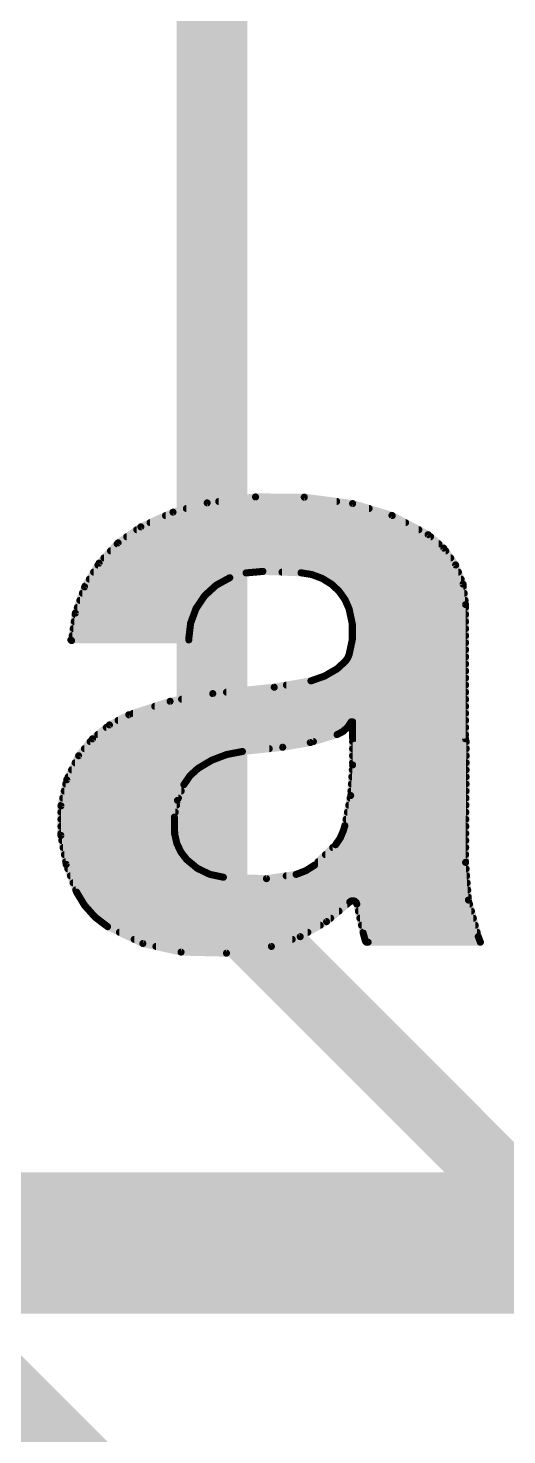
# Model space of a CAD drawing. Extents: x -15.6 to 82.7, y -6.5 to 54.7.
# Drawn here: x 29.82 to 31.54, y 42.49 to 47.55 of the extents above; entities that cross this region are included whole.
import ezdxf

# ---------------------------------------------------------------- set-up
doc = ezdxf.new("R2010")
doc.units = 0
for name, color, linetype in [('1', 12, 'CONTINUOUS'), ('16', 132, 'CONTINUOUS'), ('21', 41, 'CONTINUOUS'), ('22', 40, 'CONTINUOUS')]:
    doc.layers.add(name, color=color, linetype=linetype)

msp = doc.modelspace()

# ---------------------------------------------------------------- linework, layer by layer
at = {"layer": '1', "const_width": 0.254}
for points in [[(30.48, 44.45), (30.48, 50.8)], [(31.75, 40.64), (27.94, 44.45)], [(31.75, 43.18), (30.48, 44.45)]]:
    msp.add_lwpolyline(points, dxfattribs=at)
at = {"layer": '1', "const_width": 0.127}
for points in [[(30.5249, 44.4949, 1), (30.4351, 44.4051)], [(30.4165, 44.45, 1), (30.5435, 44.45)]]:
    msp.add_lwpolyline(points, format="xyb", dxfattribs=at)
at = {"layer": '16', "const_width": 0.254}
msp.add_lwpolyline([(62.23, 43.18), (12.7, 43.18)], dxfattribs=at)
at = {"layer": '21'}
for points, const_width in [([(30.4622, 45.8419), (30.3393, 45.8085)], 0.0254), ([(30.3876, 45.8216), (31.0447, 45.8216)], 0.0254), ([(30.6363, 45.8632), (30.4622, 45.8419)], 0.0254), ([(30.5038, 45.847), (30.928, 45.847)], 0.0254), ([(30.8116, 45.8624), (30.6363, 45.8632)], 0.0254), ([(30.9855, 45.8394), (30.8116, 45.8624)], 0.0254), ([(31.1269, 45.7969), (30.9855, 45.8394)], 0.0254), ([(30.3393, 45.8085), (30.2235, 45.7556)], 0.0254), ([(30.2568, 45.7708), (31.176, 45.7708)], 0.0254), ([(30.3124, 45.7962), (31.1282, 45.7962)], 0.0254), ([(31.2572, 45.7276), (31.1269, 45.7969)], 0.0254), ([(30.2235, 45.7556), (30.1417, 45.6981)], 0.0254), ([(30.1728, 45.72), (31.266, 45.72)], 0.0254), ([(30.209, 45.7454), (31.2237, 45.7454)], 0.0254), ([(31.3134, 45.6793), (31.2572, 45.7276)], 0.0254), ([(30.1417, 45.6981), (30.0734, 45.6252)], 0.0254), ([(30.1146, 45.6692), (31.3205, 45.6692)], 0.0254), ([(30.1384, 45.6946), (31.2956, 45.6946)], 0.0254), ([(31.3561, 45.6188), (31.3134, 45.6793)], 0.0254), ([(30.0734, 45.6252), (30.0214, 45.5398)], 0.0254), ([(30.0693, 45.6184), (31.3563, 45.6184)], 0.0254), ([(30.0909, 45.6438), (31.3384, 45.6438)], 0.0254), ([(31.3828, 45.5497), (31.3561, 45.6188)], 0.0254), ([(30.0384, 45.5676), (30.5342, 45.5676)], 0.0254), ([(30.0538, 45.593), (30.6355, 45.593)], 0.0254), ([(30.4946, 45.5458), (30.5435, 45.5727)], 0.0254), ([(30.5435, 45.5727), (30.6021, 45.59)], 0.0254), ([(30.6021, 45.59), (30.6629, 45.5955)], 0.0254), ([(30.6629, 45.5955), (30.8, 45.5905)], 0.0254), ([(30.7315, 45.593), (31.3661, 45.593)], 0.0254), ([(30.8, 45.5905), (30.8388, 45.5841)], 0.0254), ([(30.8388, 45.5841), (30.8757, 45.5704)], 0.0254), ([(30.8757, 45.5704), (30.9093, 45.5498)], 0.0254), ([(30.8802, 45.5676), (31.3759, 45.5676)], 0.0254), ([(30.0214, 45.5398), (29.988, 45.4456)], 0.0254), ([(30.0133, 45.5168), (30.4628, 45.5168)], 0.0254), ([(30.0229, 45.5422), (30.4906, 45.5422)], 0.0254), ([(30.4534, 45.5082), (30.4946, 45.5458)], 0.0254), ([(30.9093, 45.5498), (30.9364, 45.5247)], 0.0254), ([(30.9175, 45.5422), (31.3837, 45.5422)], 0.0254), ([(30.9364, 45.5247), (30.9578, 45.4947)], 0.0254), ([(30.942, 45.5168), (31.3869, 45.5168)], 0.0254), ([(31.3919, 45.4762), (31.3828, 45.5497)], 0.0254), ([(29.9952, 45.466), (30.425, 45.466)], 0.0254), ([(30.0043, 45.4914), (30.4421, 45.4914)], 0.0254), ([(30.4222, 45.4619), (30.4534, 45.5082)], 0.0254), ([(30.9578, 45.4947), (30.9728, 45.4609)], 0.0254), ([(30.9593, 45.4914), (31.39, 45.4914)], 0.0254), ([(30.9705, 45.466), (31.3919, 45.466)], 0.0254), ([(31.3919, 44.9936), (31.3919, 45.4762)], 0.0254), ([(29.988, 45.4456), (29.9745, 45.3466)], 0.0254), ([(29.9873, 45.4406), (30.4143, 45.4406)], 0.0254), ([(30.4028, 45.4096), (30.4222, 45.4619)], 0.0254), ([(30.9728, 45.4609), (30.9845, 45.4063)], 0.0254), ([(30.9771, 45.4406), (31.3919, 45.4406)], 0.0254), ([(29.9804, 45.3898), (30.4004, 45.3898)], 0.0254), ([(29.9839, 45.4152), (30.4049, 45.4152)], 0.0254), ([(30.3962, 45.3542), (30.4028, 45.4096)], 0.0254), ([(30.9826, 45.4152), (31.3919, 45.4152)], 0.0254), ([(30.9845, 45.4063), (30.9845, 45.3504)], 0.0254), ([(30.9845, 45.3898), (31.3919, 45.3898)], 0.0254), ([(29.972, 45.3492), (30.3962, 45.3492)], 0.0254), ([(29.9745, 45.3466), (29.972, 45.3492)], 0.0254), ([(29.9769, 45.3644), (30.3974, 45.3644)], 0.0254), ([(30.3962, 45.3492), (30.3962, 45.3542)], 0.0254), ([(30.9845, 45.3504), (30.9728, 45.2958)], 0.0254), ([(30.982, 45.339), (31.3919, 45.339)], 0.0254), ([(30.9845, 45.3644), (31.3919, 45.3644)], 0.0254), ([(30.9601, 45.273), (30.9296, 45.245)], 0.0254), ([(30.9675, 45.2838), (30.9601, 45.273)], 0.0254), ([(30.9728, 45.2958), (30.9675, 45.2838)], 0.0254), ([(30.9695, 45.2882), (31.3919, 45.2882)], 0.0254), ([(30.9766, 45.3136), (31.3919, 45.3136)], 0.0254), ([(30.8846, 45.2191), (30.8356, 45.2018)], 0.0254), ([(30.9296, 45.245), (30.8846, 45.2191)], 0.0254), ([(30.9164, 45.2374), (31.3919, 45.2374)], 0.0254), ([(30.949, 45.2628), (31.3919, 45.2628)], 0.0254), ([(30.7035, 45.179), (30.4825, 45.1561)], 0.0254), ([(30.8356, 45.2018), (30.7035, 45.179)], 0.0254), ([(30.7475, 45.1866), (31.3919, 45.1866)], 0.0254), ([(30.8646, 45.212), (31.3919, 45.212)], 0.0254), ([(30.3288, 45.1283), (30.1803, 45.0799)], 0.0254), ([(30.4825, 45.1561), (30.3288, 45.1283)], 0.0254), ([(30.3703, 45.1358), (31.3919, 45.1358)], 0.0254), ([(30.5317, 45.1612), (31.3919, 45.1612)], 0.0254), ([(30.1803, 45.0799), (30.1106, 45.0433)], 0.0254), ([(30.1959, 45.085), (31.3919, 45.085)], 0.0254), ([(30.2739, 45.1104), (31.3919, 45.1104)], 0.0254), ([(30.1106, 45.0433), (30.0497, 44.9935)], 0.0254), ([(30.0995, 45.0342), (30.9666, 45.0342)], 0.0254), ([(30.1417, 45.0596), (31.3919, 45.0596)], 0.0254), ([(30.9296, 45.0088), (30.9503, 45.0195)], 0.0254), ([(30.9503, 45.0195), (30.9676, 45.0351)], 0.0254), ([(30.9676, 45.0351), (30.9804, 45.0545)], 0.0254), ([(30.9804, 45.0545), (30.9855, 45.0545)], 0.0254), ([(30.9855, 45.0545), (30.9855, 44.9936)], 0.0254), ([(30.9855, 45.0342), (31.3919, 45.0342)], 0.0254), ([(30.0497, 44.9935), (29.9999, 44.9326)], 0.0254), ([(30.0414, 44.9834), (30.8444, 44.9834)], 0.0254), ([(30.0684, 45.0088), (30.9296, 45.0088)], 0.0254), ([(30.5892, 44.9478), (30.734, 44.9631)], 0.0254), ([(30.734, 44.9631), (30.8332, 44.98)], 0.0254), ([(30.8332, 44.98), (30.9296, 45.0088)], 0.0254), ([(30.9855, 45.0088), (31.3919, 45.0088)], 0.0254), ([(30.9855, 44.9936), (31.3919, 44.9936)], 0.0254), ([(31.3944, 44.9834), (30.9855, 44.9834)], 0.0254), ([(30.9855, 44.9834), (30.9855, 44.8996)], 0.0254), ([(31.3919, 44.5491), (31.3944, 44.9834)], 0.0254), ([(29.9999, 44.9326), (29.957, 44.8464)], 0.0254), ([(29.9999, 44.9326), (30.5211, 44.9326)], 0.0254), ([(30.0207, 44.958), (30.6857, 44.958)], 0.0254), ([(30.4292, 44.8869), (30.4787, 44.9165)], 0.0254), ([(30.4787, 44.9165), (30.5326, 44.937)], 0.0254), ([(30.5326, 44.937), (30.5892, 44.9478)], 0.0254), ([(30.9855, 44.958), (31.3943, 44.958)], 0.0254), ([(30.9855, 44.9326), (31.3941, 44.9326)], 0.0254), ([(29.9746, 44.8818), (30.4236, 44.8818)], 0.0254), ([(29.9873, 44.9072), (30.4632, 44.9072)], 0.0254), ([(30.3784, 44.8285), (30.4004, 44.8606)], 0.0254), ([(30.4004, 44.8606), (30.4292, 44.8869)], 0.0254), ([(30.9855, 44.8996), (30.9785, 44.7895)], 0.0254), ([(30.9844, 44.8818), (31.3938, 44.8818)], 0.0254), ([(30.9855, 44.9072), (31.394, 44.9072)], 0.0254), ([(29.957, 44.8464), (29.9364, 44.7523)], 0.0254), ([(29.9536, 44.831), (30.3801, 44.831)], 0.0254), ([(29.962, 44.8564), (30.3975, 44.8564)], 0.0254), ([(30.3554, 44.7719), (30.3784, 44.8285)], 0.0254), ([(30.9811, 44.831), (31.3935, 44.831)], 0.0254), ([(30.9827, 44.8564), (31.3937, 44.8564)], 0.0254), ([(29.9425, 44.7802), (30.3588, 44.7802)], 0.0254), ([(29.9481, 44.8056), (30.3691, 44.8056)], 0.0254), ([(30.3443, 44.7118), (30.3554, 44.7719)], 0.0254), ([(30.9785, 44.7895), (30.9575, 44.6811)], 0.0254), ([(30.9767, 44.7802), (31.3932, 44.7802)], 0.0254), ([(30.9795, 44.8056), (31.3934, 44.8056)], 0.0254), ([(29.9364, 44.7523), (29.9362, 44.6462)], 0.0254), ([(29.9363, 44.7294), (30.3475, 44.7294)], 0.0254), ([(29.937, 44.7548), (30.3522, 44.7548)], 0.0254), ([(30.3454, 44.6507), (30.3443, 44.7118)], 0.0254), ([(30.9668, 44.7294), (31.3929, 44.7294)], 0.0254), ([(30.9718, 44.7548), (31.3931, 44.7548)], 0.0254), ([(29.9362, 44.6786), (30.3449, 44.6786)], 0.0254), ([(29.9363, 44.704), (30.3444, 44.704)], 0.0254), ([(30.9524, 44.6634), (30.9409, 44.6366)], 0.0254), ([(30.9575, 44.6811), (30.9524, 44.6634)], 0.0254), ([(30.9568, 44.6786), (31.3926, 44.6786)], 0.0254), ([(30.9619, 44.704), (31.3928, 44.704)], 0.0254), ([(29.9362, 44.6532), (30.3454, 44.6532)], 0.0254), ([(29.9362, 44.6462), (29.955, 44.5417)], 0.0254), ([(29.9395, 44.6278), (30.3507, 44.6278)], 0.0254), ([(30.3531, 44.6173), (30.3454, 44.6507)], 0.0254), ([(30.3677, 44.5864), (30.3531, 44.6173)], 0.0254), ([(30.9245, 44.6126), (30.8483, 44.5389)], 0.0254), ([(30.9409, 44.6366), (30.9245, 44.6126)], 0.0254), ([(30.9349, 44.6278), (31.3924, 44.6278)], 0.0254), ([(30.948, 44.6532), (31.3925, 44.6532)], 0.0254), ([(29.944, 44.6024), (30.3602, 44.6024)], 0.0254), ([(29.9486, 44.577), (30.3749, 44.577)], 0.0254), ([(30.3886, 44.5592), (30.3677, 44.5864)], 0.0254), ([(30.427, 44.5276), (30.3886, 44.5592)], 0.0254), ([(30.8877, 44.577), (31.3921, 44.577)], 0.0254), ([(30.914, 44.6024), (31.3922, 44.6024)], 0.0254), ([(29.9532, 44.5516), (30.3978, 44.5516)], 0.0254), ([(29.955, 44.5417), (29.9923, 44.4424)], 0.0254), ([(29.9608, 44.5262), (30.4299, 44.5262)], 0.0254), ([(30.4719, 44.506), (30.427, 44.5276)], 0.0254), ([(30.5206, 44.4957), (30.4719, 44.506)], 0.0254), ([(30.7823, 44.5059), (30.6756, 44.4906)], 0.0254), ([(30.817, 44.5191), (30.7823, 44.5059)], 0.0254), ([(30.8483, 44.5389), (30.817, 44.5191)], 0.0254), ([(30.8282, 44.5262), (31.3937, 44.5262)], 0.0254), ([(30.8614, 44.5516), (31.3919, 44.5516)], 0.0254), ([(31.4022, 44.4136), (31.3919, 44.5491)], 0.0254), ([(29.9704, 44.5008), (30.4965, 44.5008)], 0.0254), ([(29.9799, 44.4754), (31.3975, 44.4754)], 0.0254), ([(30.6756, 44.4906), (30.5206, 44.4957)], 0.0254), ([(30.7467, 44.5008), (31.3956, 44.5008)], 0.0254), ([(29.9894, 44.45), (31.3995, 44.45)], 0.0254), ([(29.9923, 44.4424), (30.0215, 44.3941)], 0.0254), ([(30.0031, 44.4246), (31.4014, 44.4246)], 0.0254), ([(30.892, 44.336), (30.9753, 44.4068)], 0.0254), ([(30.9753, 44.4068), (30.9807, 44.4104)], 0.0254), ([(30.9807, 44.4104), (30.9871, 44.4113)], 0.0254), ([(30.9871, 44.4113), (30.9933, 44.4094)], 0.0254), ([(30.9933, 44.4094), (30.9981, 44.4051)], 0.0254), ([(30.9981, 44.4051), (31.0007, 44.3992)], 0.0254), ([(31.4376, 44.2824), (31.4022, 44.4136)], 0.0254), ([(30.0184, 44.3992), (30.9664, 44.3992)], 0.0254), ([(30.0215, 44.3941), (30.0592, 44.3521)], 0.0254), ([(30.0397, 44.3738), (30.9365, 44.3738)], 0.0254), ([(31.0007, 44.3992), (31.0236, 44.2951)], 0.0254), ([(31.0007, 44.3992), (31.4061, 44.3992)], 0.0254), ([(31.0063, 44.3738), (31.413, 44.3738)], 0.0254), ([(30.0592, 44.3521), (30.1041, 44.3179)], 0.0254), ([(30.0641, 44.3484), (30.9066, 44.3484)], 0.0254), ([(30.0974, 44.323), (30.8691, 44.323)], 0.0254), ([(30.1041, 44.3179), (30.231, 44.2573)], 0.0254), ([(30.7969, 44.282), (30.892, 44.336)], 0.0254), ([(31.0119, 44.3484), (31.4198, 44.3484)], 0.0254), ([(31.0175, 44.323), (31.4267, 44.323)], 0.0254), ([(30.1466, 44.2976), (30.8244, 44.2976)], 0.0254), ([(30.1999, 44.2722), (30.7681, 44.2722)], 0.0254), ([(30.231, 44.2573), (30.3682, 44.2265)], 0.0254), ([(30.6934, 44.2468), (30.7969, 44.282)], 0.0254), ([(31.0231, 44.2976), (31.4335, 44.2976)], 0.0254), ([(31.0236, 44.2951), (31.0312, 44.2671)], 0.0254), ([(31.0298, 44.2722), (31.4414, 44.2722)], 0.0254), ([(31.0312, 44.2671), (31.0334, 44.2635)], 0.0254), ([(31.0334, 44.2635), (31.0371, 44.2617)], 0.0254), ([(31.0371, 44.2617), (31.0413, 44.262)], 0.0254), ([(31.0413, 44.262), (31.4452, 44.262)], 0.0254), ([(31.4452, 44.262), (31.4376, 44.2824)], 0.0254), ([(30.2779, 44.2468), (30.6934, 44.2468)], 0.0254), ([(30.3682, 44.2265), (30.5317, 44.2227)], 0.0254), ([(30.5317, 44.2227), (30.6934, 44.2468)], 0.0254), ([(45.72, 43.18), (15.24, 43.18)], 0.508)]:
    msp.add_lwpolyline(points, dxfattribs=dict(at, const_width=const_width))
at = {"layer": '21', "const_width": 0.0127}
for points in [[(30.3876, 45.828, 1), (30.3876, 45.8153)], [(30.4614, 45.8482, 1), (30.463, 45.8356)], [(30.4639, 45.8358, 1), (30.4605, 45.848)], [(30.5038, 45.8533, 1), (30.5038, 45.8407)], [(30.6363, 45.8696, 1), (30.6362, 45.8569)], [(30.637, 45.8569, 1), (30.6355, 45.8695)], [(30.8125, 45.8687, 1), (30.8108, 45.8561)], [(30.8116, 45.856, 1), (30.8117, 45.8687)], [(30.928, 45.8407, 1), (30.928, 45.8533)], [(30.9873, 45.8455, 1), (30.9837, 45.8333)], [(30.9847, 45.8331, 1), (30.9863, 45.8457)], [(31.0447, 45.8153, 1), (31.0447, 45.828)], [(30.2568, 45.7771, 1), (30.2568, 45.7645)], [(30.3124, 45.8025, 1), (30.3124, 45.7899)], [(30.3377, 45.8146, 1), (30.341, 45.8024)], [(30.342, 45.8027, 1), (30.3367, 45.8143)], [(31.1299, 45.8025, 1), (31.1239, 45.7913)], [(31.125, 45.7908, 1), (31.1287, 45.803)], [(31.1282, 45.7899, 1), (31.1282, 45.8025)], [(31.176, 45.7645, 1), (31.176, 45.7771)], [(30.1728, 45.7263, 1), (30.1728, 45.7137)], [(30.209, 45.7518, 1), (30.209, 45.7391)], [(30.2209, 45.7614, 1), (30.2261, 45.7498)], [(30.2272, 45.7504, 1), (30.2198, 45.7608)], [(31.2237, 45.7391, 1), (31.2237, 45.7518)], [(31.2613, 45.7324, 1), (31.2531, 45.7228)], [(31.2542, 45.722, 1), (31.2602, 45.7332)], [(31.266, 45.7137, 1), (31.266, 45.7263)], [(30.1146, 45.6756, 1), (30.1146, 45.6629)], [(30.1384, 45.7009, 1), (30.1384, 45.6883)], [(30.1381, 45.7033, 1), (30.1454, 45.6929)], [(30.1464, 45.6938, 1), (30.1371, 45.7025)], [(31.2956, 45.6883, 1), (31.2956, 45.7009)], [(31.3186, 45.683, 1), (31.3082, 45.6756)], [(31.3092, 45.6745, 1), (31.3175, 45.6841)], [(31.3205, 45.6629, 1), (31.3205, 45.6756)], [(30.0693, 45.6247, 1), (30.0693, 45.6121)], [(30.0688, 45.6295, 1), (30.078, 45.6208)], [(30.0788, 45.6219, 1), (30.068, 45.6285)], [(30.0909, 45.6501, 1), (30.0909, 45.6375)], [(31.3384, 45.6375, 1), (31.3384, 45.6501)], [(31.362, 45.6211, 1), (31.3502, 45.6165)], [(31.3563, 45.6121, 1), (31.3563, 45.6247)], [(30.0384, 45.5739, 1), (30.0384, 45.5613)], [(30.0538, 45.5994, 1), (30.0538, 45.5867)], [(30.5342, 45.5613, 1), (30.5342, 45.5739)], [(30.5417, 45.5788, 1), (30.5453, 45.5666)], [(30.5466, 45.5671, 1), (30.5404, 45.5783)], [(30.6015, 45.5963, 1), (30.6027, 45.5836)], [(30.6039, 45.5839, 1), (30.6003, 45.596)], [(30.6355, 45.5867, 1), (30.6355, 45.5994)], [(30.6631, 45.6018, 1), (30.6627, 45.5892)], [(30.6635, 45.5892, 1), (30.6623, 45.6018)], [(30.7315, 45.5994, 1), (30.7315, 45.5867)], [(30.801, 45.5968, 1), (30.799, 45.5842)], [(30.7998, 45.5842, 1), (30.8002, 45.5968)], [(30.8411, 45.59, 1), (30.8366, 45.5781)], [(30.8378, 45.5778, 1), (30.8399, 45.5904)], [(30.879, 45.5758, 1), (30.8724, 45.5649)], [(30.8735, 45.5644, 1), (30.8779, 45.5763)], [(30.8802, 45.5739, 1), (30.8802, 45.5613)], [(31.3509, 45.6151, 1), (31.3613, 45.6225)], [(31.3661, 45.5867, 1), (31.3661, 45.5994)], [(31.3759, 45.5613, 1), (31.3759, 45.5739)], [(30.0133, 45.5232, 1), (30.0133, 45.5105)], [(30.016, 45.5431, 1), (30.0269, 45.5365)], [(30.0274, 45.5377, 1), (30.0155, 45.5419)], [(30.0229, 45.5485, 1), (30.0229, 45.5359)], [(30.4628, 45.5105, 1), (30.4628, 45.5232)], [(30.4915, 45.5514, 1), (30.4977, 45.5403)], [(30.4989, 45.5411, 1), (30.4903, 45.5505)], [(30.4906, 45.5359, 1), (30.4906, 45.5485)], [(30.9136, 45.5545, 1), (30.905, 45.5451)], [(30.906, 45.5444, 1), (30.9126, 45.5552)], [(30.9175, 45.5485, 1), (30.9175, 45.5359)], [(30.9415, 45.5284, 1), (30.9312, 45.521)], [(30.9321, 45.52, 1), (30.9407, 45.5294)], [(30.942, 45.5232, 1), (30.942, 45.5105)], [(31.3891, 45.5505, 1), (31.3765, 45.5489)], [(31.3769, 45.5474, 1), (31.3887, 45.552)], [(31.3837, 45.5359, 1), (31.3837, 45.5485)], [(31.3869, 45.5105, 1), (31.3869, 45.5232)], [(30.0043, 45.4977, 1), (30.0043, 45.4851)], [(30.4421, 45.4851, 1), (30.4421, 45.4977)], [(30.4491, 45.5129, 1), (30.4577, 45.5035)], [(30.4587, 45.5046, 1), (30.4481, 45.5117)], [(30.9636, 45.4972, 1), (30.952, 45.4921)], [(30.9527, 45.491, 1), (30.963, 45.4983)], [(30.9593, 45.4977, 1), (30.9593, 45.4851)], [(31.3856, 45.4754, 1), (31.3982, 45.477)], [(31.3983, 45.4762, 1), (31.3856, 45.4762)], [(31.39, 45.4851, 1), (31.39, 45.4977)], [(29.9873, 45.447, 1), (29.9873, 45.4343)], [(29.9943, 45.4448, 1), (29.9817, 45.4465)], [(29.982, 45.4478, 1), (29.994, 45.4435)], [(29.9952, 45.4723, 1), (29.9952, 45.4597)], [(30.4143, 45.4343, 1), (30.4143, 45.447)], [(30.4169, 45.4655, 1), (30.4275, 45.4584)], [(30.4282, 45.4597, 1), (30.4163, 45.4641)], [(30.425, 45.4597, 1), (30.425, 45.4723)], [(30.9705, 45.4723, 1), (30.9705, 45.4597)], [(30.979, 45.4622, 1), (30.9666, 45.4596)], [(30.967, 45.4583, 1), (30.9786, 45.4635)], [(30.9771, 45.447, 1), (30.9771, 45.4343)], [(31.3919, 45.4597, 1), (31.3919, 45.4723)], [(31.3919, 45.4343, 1), (31.3919, 45.447)], [(29.9804, 45.3961, 1), (29.9804, 45.3835)], [(29.9839, 45.4215, 1), (29.9839, 45.4089)], [(30.4091, 45.4089, 1), (30.3965, 45.4104)], [(30.3968, 45.4118, 1), (30.4087, 45.4074)], [(30.4004, 45.3835, 1), (30.4004, 45.3961)], [(30.4049, 45.4089, 1), (30.4049, 45.4215)], [(30.9826, 45.4215, 1), (30.9826, 45.4089)], [(30.9908, 45.4063, 1), (30.9781, 45.4063)], [(30.9845, 45.3961, 1), (30.9845, 45.3835)], [(30.9783, 45.405, 1), (30.9907, 45.4076)], [(31.3919, 45.4089, 1), (31.3919, 45.4215)], [(31.3919, 45.3835, 1), (31.3919, 45.3961)], [(29.972, 45.3556, 1), (29.972, 45.3429)], [(29.9766, 45.3536, 1), (29.9674, 45.3448)], [(29.9682, 45.3475, 1), (29.9808, 45.3457)], [(29.9699, 45.3422, 1), (29.9791, 45.351)], [(29.9769, 45.3708, 1), (29.9769, 45.3581)], [(30.4026, 45.3542, 1), (30.3898, 45.3542)], [(30.3898, 45.3492, 1), (30.4026, 45.3492)], [(30.3899, 45.3549, 1), (30.4025, 45.3535)], [(30.3962, 45.3429, 1), (30.3962, 45.3556)], [(30.3974, 45.3581, 1), (30.3974, 45.3708)], [(30.982, 45.3453, 1), (30.982, 45.3327)], [(30.9845, 45.3708, 1), (30.9845, 45.3581)], [(30.9781, 45.3504, 1), (30.9908, 45.3504)], [(30.9907, 45.3491, 1), (30.9783, 45.3517)], [(31.3919, 45.3581, 1), (31.3919, 45.3708)], [(31.3919, 45.3327, 1), (31.3919, 45.3453)], [(30.9549, 45.2766, 1), (30.9653, 45.2694)], [(30.9644, 45.2683, 1), (30.9558, 45.2777)], [(30.9617, 45.2863, 1), (30.9734, 45.2812)], [(30.9728, 45.2802, 1), (30.9623, 45.2874)], [(30.9695, 45.2946, 1), (30.9695, 45.2819)], [(30.9666, 45.2971, 1), (30.979, 45.2945)], [(30.9786, 45.2933, 1), (30.967, 45.2983)], [(30.9766, 45.3199, 1), (30.9766, 45.3073)], [(31.3919, 45.3073, 1), (31.3919, 45.3199)], [(31.3919, 45.2819, 1), (31.3919, 45.2946)], [(30.8814, 45.2246, 1), (30.8878, 45.2135)], [(30.8867, 45.2131, 1), (30.8825, 45.225)], [(30.9164, 45.2437, 1), (30.9164, 45.2311)], [(30.9253, 45.2497, 1), (30.9339, 45.2403)], [(30.9328, 45.2395, 1), (30.9264, 45.2505)], [(30.949, 45.2692, 1), (30.949, 45.2565)], [(31.3919, 45.2565, 1), (31.3919, 45.2692)], [(31.3919, 45.2311, 1), (31.3919, 45.2437)], [(30.7024, 45.1853, 1), (30.7046, 45.1727)], [(30.7042, 45.1727, 1), (30.7028, 45.1853)], [(30.7475, 45.193, 1), (30.7475, 45.1803)], [(30.8335, 45.2078, 1), (30.8377, 45.1958)], [(30.8367, 45.1955, 1), (30.8345, 45.2081)], [(30.8646, 45.2184, 1), (30.8646, 45.2057)], [(31.3919, 45.2057, 1), (31.3919, 45.2184)], [(31.3919, 45.1803, 1), (31.3919, 45.193)], [(30.3277, 45.1346, 1), (30.3299, 45.1221)], [(30.3308, 45.1223, 1), (30.3268, 45.1343)], [(30.3703, 45.1422, 1), (30.3703, 45.1295)], [(30.4818, 45.1624, 1), (30.4832, 45.1498)], [(30.4836, 45.1499, 1), (30.4814, 45.1623)], [(30.5317, 45.1675, 1), (30.5317, 45.1549)], [(31.3919, 45.1549, 1), (31.3919, 45.1675)], [(31.3919, 45.1295, 1), (31.3919, 45.1422)], [(30.1783, 45.0859, 1), (30.1823, 45.0739)], [(30.1833, 45.0743, 1), (30.1773, 45.0855)], [(30.1959, 45.0913, 1), (30.1959, 45.0787)], [(30.2739, 45.1168, 1), (30.2739, 45.1041)], [(31.3919, 45.1041, 1), (31.3919, 45.1168)], [(31.3919, 45.0787, 1), (31.3919, 45.0913)], [(30.0995, 45.0406, 1), (30.0995, 45.0279)], [(30.1077, 45.0489, 1), (30.1136, 45.0377)], [(30.1147, 45.0384, 1), (30.1066, 45.0482)], [(30.1417, 45.066, 1), (30.1417, 45.0533)], [(30.946, 45.0242, 1), (30.9545, 45.0148)], [(30.9532, 45.0139, 1), (30.9474, 45.0251)], [(30.9623, 45.0386, 1), (30.9729, 45.0316)], [(30.9718, 45.0303, 1), (30.9633, 45.0398)], [(30.9666, 45.0279, 1), (30.9666, 45.0406)], [(30.9804, 45.0609, 1), (30.9804, 45.0482)], [(30.9857, 45.051, 1), (30.9751, 45.058)], [(30.9919, 45.0545, 1), (30.9792, 45.0545)], [(30.9855, 45.0406, 1), (30.9855, 45.0279)], [(30.9855, 45.0482, 1), (30.9855, 45.0609)], [(31.3919, 45.0533, 1), (31.3919, 45.066)], [(31.3919, 45.0279, 1), (31.3919, 45.0406)], [(30.0414, 44.9898, 1), (30.0414, 44.9771)], [(30.0457, 44.9985, 1), (30.0537, 44.9886)], [(30.0546, 44.9895, 1), (30.0448, 44.9976)], [(30.0684, 45.0151, 1), (30.0684, 45.0025)], [(30.7329, 44.9694, 1), (30.7351, 44.9568)], [(30.7347, 44.9568, 1), (30.7333, 44.9694)], [(30.8314, 44.9861, 1), (30.835, 44.974)], [(30.8342, 44.9738, 1), (30.8321, 44.9863)], [(30.8444, 44.9771, 1), (30.8444, 44.9898)], [(30.9267, 45.0144, 1), (30.9325, 45.0032)], [(30.9314, 45.0027, 1), (30.9278, 45.0149)], [(30.9296, 45.0025, 1), (30.9296, 45.0151)], [(30.9855, 45.0151, 1), (30.9855, 45.0025)], [(30.9855, 44.9999, 1), (30.9855, 44.9873)], [(30.9792, 44.9936, 1), (30.9919, 44.9936)], [(30.9855, 44.9898, 1), (30.9855, 44.9771)], [(30.9919, 44.9834, 1), (30.9792, 44.9834)], [(31.3856, 44.9936, 1), (31.3983, 44.9936)], [(31.4007, 44.9834, 1), (31.3881, 44.9834)], [(31.3919, 45.0025, 1), (31.3919, 45.0151)], [(31.3919, 44.9873, 1), (31.3919, 44.9999)], [(31.3944, 44.9771, 1), (31.3944, 44.9898)], [(29.9999, 44.9389, 1), (29.9999, 44.9263)], [(29.995, 44.9366, 1), (30.0048, 44.9286)], [(30.0056, 44.9298, 1), (29.9942, 44.9354)], [(30.0207, 44.9644, 1), (30.0207, 44.9517)], [(30.4764, 44.9224, 1), (30.481, 44.9105)], [(30.482, 44.911, 1), (30.4754, 44.9219)], [(30.5211, 44.9263, 1), (30.5211, 44.9389)], [(30.5314, 44.9432, 1), (30.5338, 44.9307)], [(30.5348, 44.931, 1), (30.5303, 44.9429)], [(30.5885, 44.9541, 1), (30.5899, 44.9415)], [(30.5904, 44.9416, 1), (30.588, 44.954)], [(30.6857, 44.9517, 1), (30.6857, 44.9644)], [(30.9855, 44.9644, 1), (30.9855, 44.9517)], [(30.9855, 44.9389, 1), (30.9855, 44.9263)], [(31.3941, 44.9263, 1), (31.3941, 44.9389)], [(31.3943, 44.9517, 1), (31.3943, 44.9644)], [(29.9746, 44.8882, 1), (29.9746, 44.8755)], [(29.9873, 44.9136, 1), (29.9873, 44.9009)], [(30.3962, 44.8653, 1), (30.4047, 44.8559)], [(30.4057, 44.857, 1), (30.3952, 44.8642)], [(30.4259, 44.8924, 1), (30.4325, 44.8814)], [(30.4236, 44.8755, 1), (30.4236, 44.8882)], [(30.4335, 44.8822, 1), (30.4249, 44.8916)], [(30.4632, 44.9009, 1), (30.4632, 44.9136)], [(30.9844, 44.8882, 1), (30.9844, 44.8755)], [(30.9855, 44.9136, 1), (30.9855, 44.9009)], [(30.9918, 44.8992, 1), (30.9792, 44.9)], [(30.9792, 44.8996, 1), (30.9919, 44.8996)], [(31.3938, 44.8755, 1), (31.3938, 44.8882)], [(31.394, 44.9009, 1), (31.394, 44.9136)], [(29.9536, 44.8374, 1), (29.9536, 44.8247)], [(29.9513, 44.8492, 1), (29.9627, 44.8435)], [(29.9632, 44.845, 1), (29.9508, 44.8477)], [(29.962, 44.8627, 1), (29.962, 44.8501)], [(30.3732, 44.8321, 1), (30.3836, 44.8249)], [(30.3843, 44.8261, 1), (30.3725, 44.8309)], [(30.3801, 44.8247, 1), (30.3801, 44.8374)], [(30.3975, 44.8501, 1), (30.3975, 44.8627)], [(30.9811, 44.8374, 1), (30.9811, 44.8247)], [(30.9827, 44.8627, 1), (30.9827, 44.8501)], [(31.3935, 44.8247, 1), (31.3935, 44.8374)], [(31.3937, 44.8501, 1), (31.3937, 44.8627)], [(29.9425, 44.7865, 1), (29.9425, 44.7739)], [(29.9481, 44.812, 1), (29.9481, 44.7993)], [(30.3495, 44.7743, 1), (30.3613, 44.7695)], [(30.3617, 44.7707, 1), (30.3492, 44.773)], [(30.3588, 44.7739, 1), (30.3588, 44.7865)], [(30.3691, 44.7993, 1), (30.3691, 44.812)], [(30.9767, 44.7865, 1), (30.9767, 44.7739)], [(30.9721, 44.7899, 1), (30.9848, 44.7891)], [(30.9847, 44.7882, 1), (30.9722, 44.7907)], [(30.9795, 44.812, 1), (30.9795, 44.7993)], [(31.3932, 44.7739, 1), (31.3932, 44.7865)], [(31.3934, 44.7993, 1), (31.3934, 44.812)], [(29.9363, 44.7358, 1), (29.9363, 44.7231)], [(29.9427, 44.7523, 1), (29.9301, 44.7523)], [(29.9302, 44.7537, 1), (29.9426, 44.7509)], [(29.937, 44.7612, 1), (29.937, 44.7485)], [(30.3506, 44.7119, 1), (30.3379, 44.7117)], [(30.3475, 44.7231, 1), (30.3475, 44.7358)], [(30.3522, 44.7485, 1), (30.3522, 44.7612)], [(30.9668, 44.7358, 1), (30.9668, 44.7231)], [(30.9718, 44.7612, 1), (30.9718, 44.7485)], [(31.3929, 44.7231, 1), (31.3929, 44.7358)], [(31.3931, 44.7485, 1), (31.3931, 44.7612)], [(29.9362, 44.685, 1), (29.9362, 44.6723)], [(29.9363, 44.7103, 1), (29.9363, 44.6977)], [(30.338, 44.713, 1), (30.3505, 44.7106)], [(30.3444, 44.6977, 1), (30.3444, 44.7103)], [(30.3449, 44.6723, 1), (30.3449, 44.685)], [(30.9463, 44.6652, 1), (30.9585, 44.6616)], [(30.9582, 44.6609, 1), (30.9466, 44.6659)], [(30.9568, 44.685, 1), (30.9568, 44.6723)], [(30.9513, 44.6823, 1), (30.9637, 44.6799)], [(30.9636, 44.6793, 1), (30.9514, 44.6829)], [(30.9619, 44.7103, 1), (30.9619, 44.6977)], [(31.3926, 44.6723, 1), (31.3926, 44.685)], [(31.3928, 44.6977, 1), (31.3928, 44.7103)], [(29.9298, 44.6462, 1), (29.9425, 44.6462)], [(29.9362, 44.6596, 1), (29.9362, 44.6469)], [(29.9424, 44.6473, 1), (29.9299, 44.6451)], [(29.9395, 44.6341, 1), (29.9395, 44.6215)], [(30.3516, 44.6521, 1), (30.3392, 44.6493)], [(30.3391, 44.6506, 1), (30.3517, 44.6508)], [(30.3454, 44.6469, 1), (30.3454, 44.6596)], [(30.3588, 44.62, 1), (30.3474, 44.6146)], [(30.3469, 44.6159, 1), (30.3593, 44.6188)], [(30.3507, 44.6215, 1), (30.3507, 44.6341)], [(30.9193, 44.6162, 1), (30.9297, 44.609)], [(30.9289, 44.608, 1), (30.9201, 44.6172)], [(30.9349, 44.6341, 1), (30.9349, 44.6215)], [(30.9351, 44.6391, 1), (30.9468, 44.6341)], [(30.9462, 44.633, 1), (30.9357, 44.6402)], [(30.948, 44.6596, 1), (30.948, 44.6469)], [(31.3924, 44.6215, 1), (31.3924, 44.6341)], [(31.3925, 44.6469, 1), (31.3925, 44.6596)], [(29.944, 44.6088, 1), (29.944, 44.5961)], [(29.9486, 44.5834, 1), (29.9486, 44.5707)], [(30.3602, 44.5961, 1), (30.3602, 44.6088)], [(30.3728, 44.5902, 1), (30.3627, 44.5825)], [(30.362, 44.5836, 1), (30.3735, 44.5891)], [(30.3749, 44.5707, 1), (30.3749, 44.5834)], [(30.3926, 44.5641, 1), (30.3846, 44.5543)], [(30.3836, 44.5553, 1), (30.3936, 44.5631)], [(30.8877, 44.5834, 1), (30.8877, 44.5707)], [(30.914, 44.6088, 1), (30.914, 44.5961)], [(31.3921, 44.5707, 1), (31.3921, 44.5834)], [(31.3922, 44.5961, 1), (31.3922, 44.6088)], [(29.9532, 44.5579, 1), (29.9532, 44.5453)], [(29.9609, 44.544, 1), (29.949, 44.5395)], [(29.9487, 44.5406, 1), (29.9612, 44.5429)], [(29.9608, 44.5326, 1), (29.9608, 44.5199)], [(30.3978, 44.5453, 1), (30.3978, 44.5579)], [(30.4298, 44.5333, 1), (30.4243, 44.5219)], [(30.423, 44.5227, 1), (30.4311, 44.5325)], [(30.4299, 44.5199, 1), (30.4299, 44.5326)], [(30.4732, 44.5122, 1), (30.4706, 44.4998)], [(30.4691, 44.5003, 1), (30.4747, 44.5117)], [(30.78, 44.5118, 1), (30.7846, 44.5)], [(30.7832, 44.4996, 1), (30.7814, 44.5122)], [(30.8136, 44.5244, 1), (30.8204, 44.5137)], [(30.8192, 44.5131, 1), (30.8147, 44.525)], [(30.8282, 44.5326, 1), (30.8282, 44.5199)], [(30.8439, 44.5435, 1), (30.8527, 44.5343)], [(30.8517, 44.5335, 1), (30.8449, 44.5443)], [(30.8614, 44.5579, 1), (30.8614, 44.5453)], [(31.3982, 44.5496, 1), (31.3856, 44.5486)], [(31.3856, 44.5491, 1), (31.3982, 44.5491)], [(31.3919, 44.5453, 1), (31.3919, 44.5579)], [(31.3937, 44.5199, 1), (31.3937, 44.5326)], [(29.9704, 44.5072, 1), (29.9704, 44.4945)], [(29.9799, 44.4817, 1), (29.9799, 44.4691)], [(30.4965, 44.4945, 1), (30.4965, 44.5072)], [(30.5208, 44.502, 1), (30.5204, 44.4894)], [(30.5193, 44.4895, 1), (30.5219, 44.5019)], [(30.6747, 44.4969, 1), (30.6765, 44.4843)], [(30.6754, 44.4843, 1), (30.6758, 44.4969)], [(30.7467, 44.5072, 1), (30.7467, 44.4945)], [(31.3956, 44.4945, 1), (31.3956, 44.5072)], [(31.3975, 44.4691, 1), (31.3975, 44.4817)], [(29.9894, 44.4564, 1), (29.9894, 44.4437)], [(29.9977, 44.4457, 1), (29.9869, 44.4391)], [(29.9864, 44.4402, 1), (29.9982, 44.4446)], [(30.0031, 44.431, 1), (30.0031, 44.4183)], [(30.9718, 44.4121, 1), (30.9788, 44.4015)], [(30.9794, 44.402, 1), (30.9712, 44.4116)], [(30.9798, 44.4166, 1), (30.9816, 44.4041)], [(30.9842, 44.4051, 1), (30.9772, 44.4157)], [(30.9889, 44.4174, 1), (30.9853, 44.4052)], [(30.988, 44.405, 1), (30.9862, 44.4176)], [(30.9975, 44.4142, 1), (30.9891, 44.4047)], [(30.9915, 44.4034, 1), (30.9951, 44.4155)], [(31.004, 44.4077, 1), (30.9923, 44.4026)], [(31.4084, 44.4153, 1), (31.3961, 44.412)], [(31.3959, 44.4131, 1), (31.4086, 44.4141)], [(31.3995, 44.4437, 1), (31.3995, 44.4564)], [(31.4014, 44.4183, 1), (31.4014, 44.431)], [(30.0184, 44.4055, 1), (30.0184, 44.3929)], [(30.0262, 44.3983, 1), (30.0168, 44.3899)], [(30.0161, 44.3908, 1), (30.0269, 44.3974)], [(30.0397, 44.3802, 1), (30.0397, 44.3675)], [(30.9365, 44.3675, 1), (30.9365, 44.3802)], [(30.9664, 44.3929, 1), (30.9664, 44.4055)], [(30.9939, 44.4004, 1), (31.0024, 44.4099)], [(31.0069, 44.4006, 1), (30.9945, 44.3978)], [(31.0007, 44.4055, 1), (31.0007, 44.3929)], [(30.9949, 44.3967, 1), (31.0065, 44.4017)], [(31.0063, 44.3802, 1), (31.0063, 44.3675)], [(31.4061, 44.3929, 1), (31.4061, 44.4055)], [(31.413, 44.3675, 1), (31.413, 44.3802)], [(30.0631, 44.3572, 1), (30.0554, 44.3471)], [(30.0545, 44.3479, 1), (30.0639, 44.3564)], [(30.0641, 44.3548, 1), (30.0641, 44.3421)], [(30.0974, 44.3293, 1), (30.0974, 44.3167)], [(30.1068, 44.3236, 1), (30.1014, 44.3122)], [(30.1003, 44.3128, 1), (30.1079, 44.323)], [(30.8691, 44.3167, 1), (30.8691, 44.3293)], [(30.8879, 44.3408, 1), (30.8961, 44.3311)], [(30.8951, 44.3304, 1), (30.8889, 44.3415)], [(30.9066, 44.3421, 1), (30.9066, 44.3548)], [(31.0119, 44.3548, 1), (31.0119, 44.3421)], [(31.0175, 44.3293, 1), (31.0175, 44.3167)], [(31.4198, 44.3421, 1), (31.4198, 44.3548)], [(31.4267, 44.3167, 1), (31.4267, 44.3293)], [(30.1466, 44.304, 1), (30.1466, 44.2913)], [(30.1999, 44.2786, 1), (30.1999, 44.2659)], [(30.2324, 44.2635, 1), (30.2296, 44.2511)], [(30.2283, 44.2516, 1), (30.2337, 44.2631)], [(30.7681, 44.2659, 1), (30.7681, 44.2786)], [(30.7938, 44.2875, 1), (30.8001, 44.2765)], [(30.799, 44.276, 1), (30.7949, 44.288)], [(30.8244, 44.2913, 1), (30.8244, 44.304)], [(31.0231, 44.304, 1), (31.0231, 44.2913)], [(31.0297, 44.2968, 1), (31.0175, 44.2934)], [(31.0174, 44.2937, 1), (31.0298, 44.2965)], [(31.0298, 44.2786, 1), (31.0298, 44.2659)], [(31.0366, 44.2704, 1), (31.0258, 44.2638)], [(31.0251, 44.2654, 1), (31.0373, 44.2688)], [(31.0363, 44.2692, 1), (31.0305, 44.2579)], [(31.028, 44.2602, 1), (31.0388, 44.2669)], [(31.0366, 44.268, 1), (31.0377, 44.2553)], [(31.0343, 44.256, 1), (31.04, 44.2673)], [(31.0413, 44.2683, 1), (31.0413, 44.2557)], [(31.0418, 44.2557, 1), (31.0408, 44.2683)], [(31.4436, 44.2846, 1), (31.4316, 44.2802)], [(31.4315, 44.2807, 1), (31.4437, 44.2841)], [(31.4335, 44.2913, 1), (31.4335, 44.304)], [(31.4392, 44.2598, 1), (31.4512, 44.2642)], [(31.4414, 44.2659, 1), (31.4414, 44.2786)], [(31.4452, 44.2557, 1), (31.4452, 44.2683)], [(30.2779, 44.2531, 1), (30.2779, 44.2405)], [(30.3683, 44.2328, 1), (30.3681, 44.2202)], [(30.3668, 44.2203, 1), (30.3696, 44.2327)], [(30.5307, 44.229, 1), (30.5326, 44.2164)], [(30.5315, 44.2163, 1), (30.5318, 44.229)], [(30.6914, 44.2528, 1), (30.6954, 44.2408)], [(30.6943, 44.2405, 1), (30.6925, 44.2531)], [(30.6934, 44.2405, 1), (30.6934, 44.2531)]]:
    msp.add_lwpolyline(points, format="xyb", dxfattribs=at)
at = {"layer": '22', "const_width": 0.508}
msp.add_lwpolyline([(45.72, 43.18), (15.24, 43.18)], dxfattribs=at)

doc.saveas('drawing.dxf')
